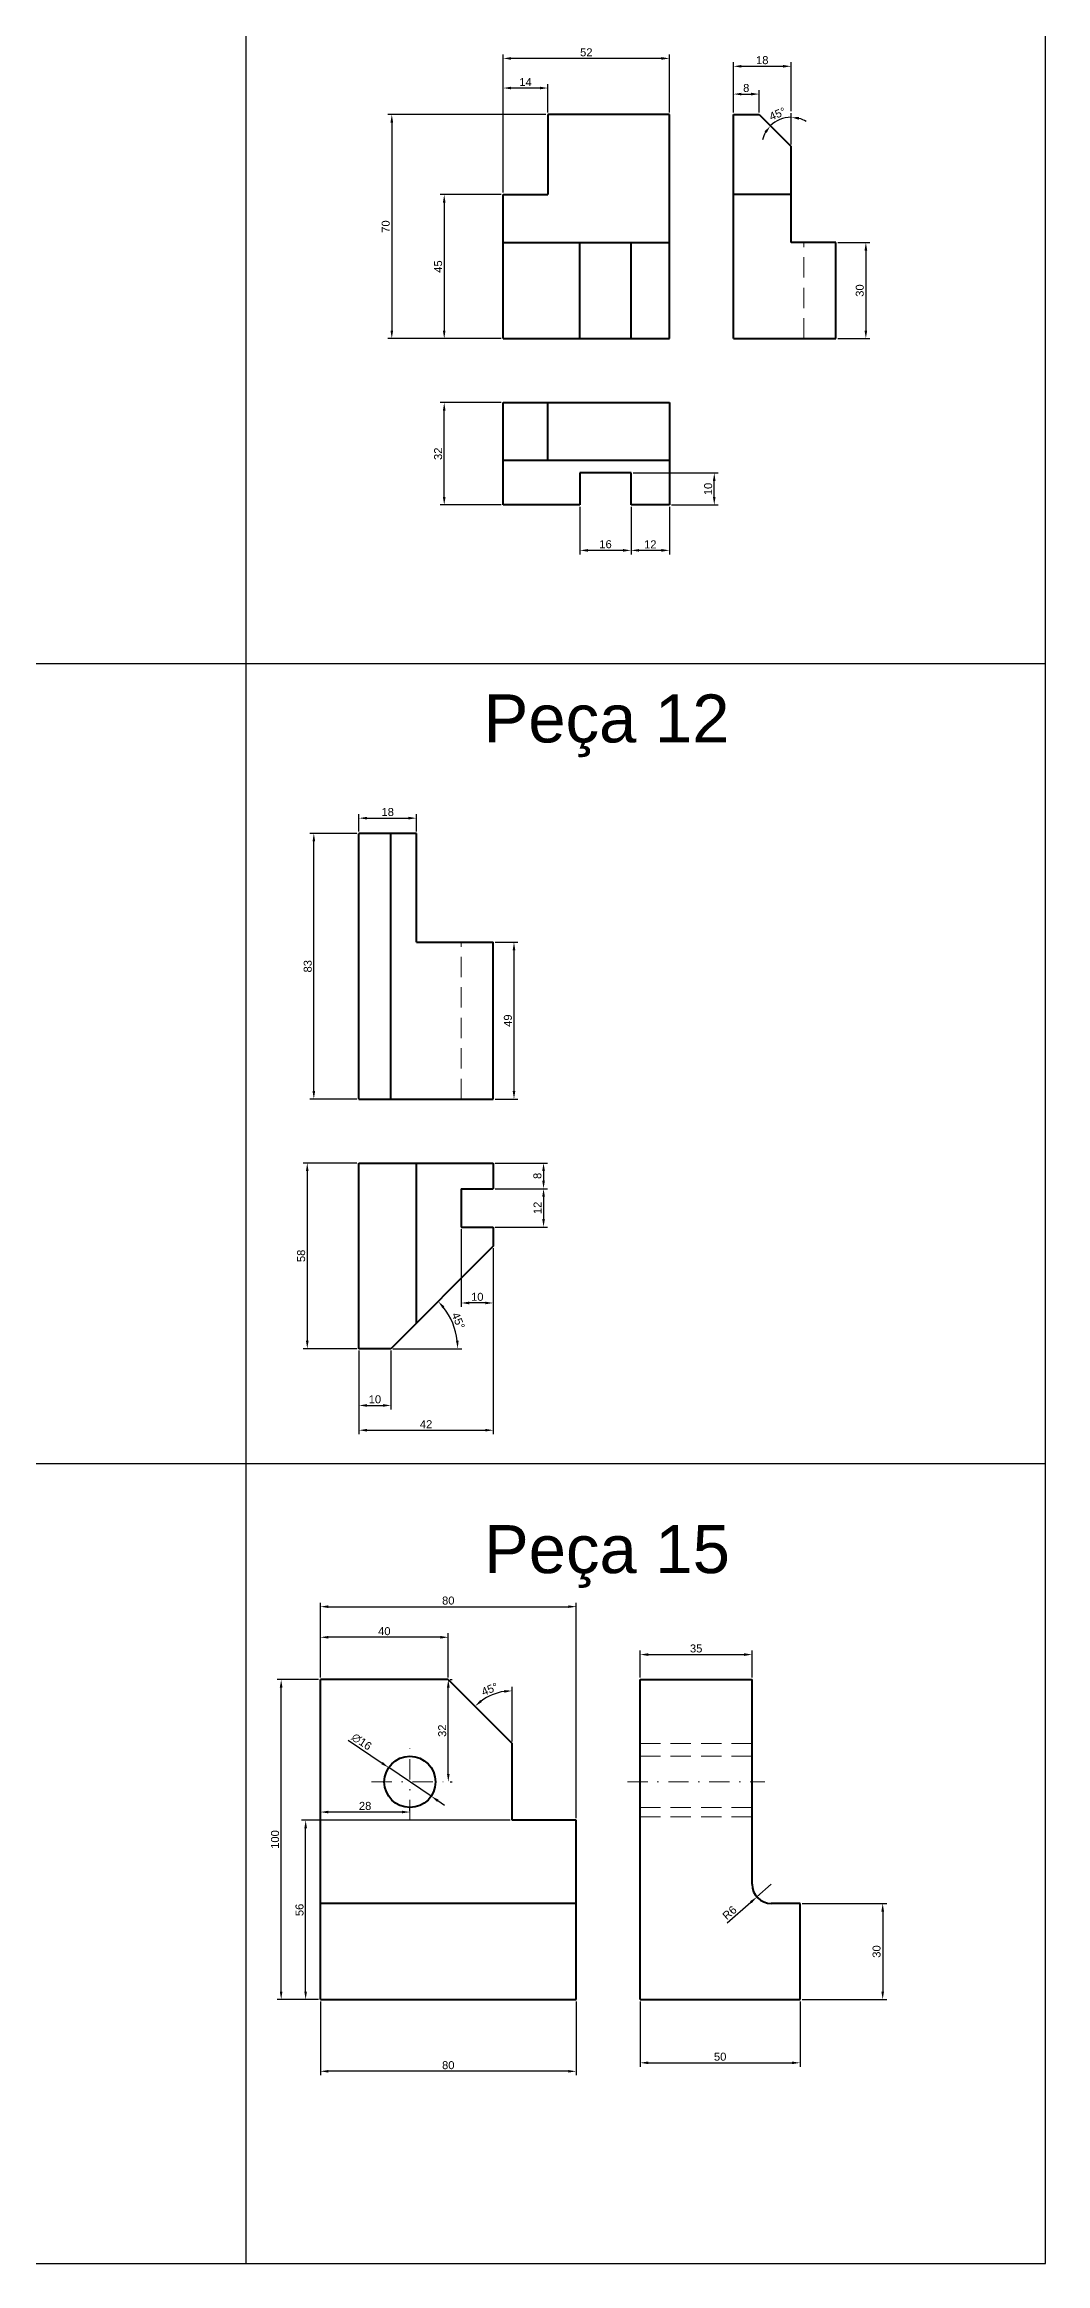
# Model space of a CAD drawing. Header units: millimetres. Extents: x 222 to 972, y 145 to 1395.
# Drawn here: x 659 to 972, y 145 to 838 of the extents above; entities that cross this region are included whole.
import ezdxf

# ---------------------------------------------------------------- set-up
doc = ezdxf.new("R2010")
doc.units = ezdxf.units.MM
doc.linetypes.add('DASHDOT2', pattern=[12.7, 6.35, -3.175, 0, -3.175])
doc.linetypes.add('DASHED2', pattern=[9.525, 6.35, -3.175])
for name, color, linetype, lineweight in [('Cotas', 6, 'Continuous', 20), ('Linha de Centro', 20, 'DASHDOT2', 20), ('Outline', 7, 'Continuous', 40)]:
    doc.layers.add(name, color=color, linetype=linetype, lineweight=lineweight)
doc.layers.add('Linha Tracejada', color=131, linetype='DASHED2', lineweight=20, plot=False)
doc.styles.get("Standard").update_dxf_attribs({"font": 'arial.ttf'})
doc.dimstyles.new('ISO-25', dxfattribs={"dimtxt": 2.5, "dimasz": 2.5, "dimexe": 1.25, "dimexo": 0.625, "dimtad": 1, "dimtxsty": 'Standard', "dimcen": 2.5, "dimadec": 0, "dimazin": 0, "dimtfac": 1, "dimtmove": 0, "dimatfit": 3, "dimfxl": 1, "dimarcsym": 0})

# ---------------------------------------------------------------- blocks, each defined once
blk = doc.blocks.new('*D270')
at = {"layer": 'Cotas', "color": 0, "lineweight": -2, "transparency": 16777216}
for p, q in [((801.55, 791.36), (782.49, 791.36)), ((783.74, 788.86), (783.74, 748.86)), ((801.55, 746.36), (782.49, 746.36))]:
    blk.add_line(p, q, dxfattribs=at)
at = {"layer": 'Cotas', "color": 0, "transparency": 16777216}
for points in [[(783.32, 788.86), (784.15, 788.86), (783.74, 791.36)], [(783.32, 748.86), (784.15, 748.86), (783.74, 746.36)]]:
    blk.add_solid(points, dxfattribs=at)
at = {"layer": 'Defpoints', "color": 0, "transparency": 16777216}
for p in [(802.17, 791.36), (783.74, 746.36), (802.17, 746.36)]:
    blk.add_point(p, dxfattribs=at)
at = {"layer": 'Cotas', "color": 0, "transparency": 16777216, "insert": (781.84, 768.86), "char_height": 2.5, "attachment_point": 5, "rotation": 90}
blk.add_mtext('45', dxfattribs=at)
blk = doc.blocks.new('*D271')
at = {"layer": 'Cotas', "color": 0, "lineweight": -2, "transparency": 16777216}
for p, q in [((874.17, 816.99), (874.17, 824.01)), ((876.67, 822.76), (879.67, 822.76)), ((882.17, 816.99), (882.17, 824.01))]:
    blk.add_line(p, q, dxfattribs=at)
at = {"layer": 'Cotas', "color": 0, "transparency": 16777216}
for points in [[(876.67, 823.18), (876.67, 822.34), (874.17, 822.76)], [(879.67, 823.18), (879.67, 822.34), (882.17, 822.76)]]:
    blk.add_solid(points, dxfattribs=at)
at = {"layer": 'Defpoints', "color": 0, "transparency": 16777216}
for p in [(882.17, 822.76), (874.17, 816.36), (882.17, 816.36)]:
    blk.add_point(p, dxfattribs=at)
at = {"layer": 'Cotas', "color": 0, "transparency": 16777216, "insert": (878.17, 824.66), "char_height": 2.5, "attachment_point": 5}
blk.add_mtext('8', dxfattribs=at)
blk = doc.blocks.new('*D272')
at = {"layer": 'Cotas', "color": 0, "lineweight": -2, "transparency": 16777216}
blk.add_line((892.17, 806.99), (892.17, 816.76), dxfattribs=at)
for start, end in [(90, 135), (58.60344, 74.30172), (150.69828, 166.39656)]:
    blk.add_arc((892.17, 806.36), 9.15, start, end, dxfattribs=at)
at = {"layer": 'Cotas', "color": 0, "transparency": 16777216}
for points in [[(883.86, 811.09), (884.52, 810.59), (885.7, 812.83)], [(894.59, 814.76), (894.71, 815.58), (892.17, 815.51)]]:
    blk.add_solid(points, dxfattribs=at)
at = {"layer": 'Defpoints', "color": 0, "transparency": 16777216}
for p in [(882.17, 816.36), (889.8, 815.2), (892.17, 806.36), (892.17, 806.36), (892.17, 791.36)]:
    blk.add_point(p, dxfattribs=at)
at = {"layer": 'Cotas', "color": 0, "transparency": 16777216, "insert": (887.95, 816.57), "char_height": 2.5, "attachment_point": 5, "rotation": 22.5}
blk.add_mtext('45°', dxfattribs=at)
blk = doc.blocks.new('*D274')
at = {"layer": 'Cotas', "color": 0, "lineweight": -2, "transparency": 16777216}
for p, q in [((842.8, 704.36), (869.42, 704.36)), ((868.17, 696.86), (868.17, 701.86)), ((854.8, 694.36), (869.42, 694.36))]:
    blk.add_line(p, q, dxfattribs=at)
at = {"layer": 'Cotas', "color": 0, "transparency": 16777216}
for points in [[(867.75, 701.86), (868.58, 701.86), (868.17, 704.36)], [(867.75, 696.86), (868.58, 696.86), (868.17, 694.36)]]:
    blk.add_solid(points, dxfattribs=at)
at = {"layer": 'Defpoints', "color": 0, "transparency": 16777216}
for p in [(842.17, 704.36), (868.17, 704.36), (854.17, 694.36)]:
    blk.add_point(p, dxfattribs=at)
at = {"layer": 'Cotas', "color": 0, "transparency": 16777216, "insert": (866.27, 699.36), "char_height": 2.5, "attachment_point": 5, "rotation": 90}
blk.add_mtext('10', dxfattribs=at)
blk = doc.blocks.new('*D275')
at = {"layer": 'Cotas', "color": 0, "lineweight": -2, "transparency": 16777216}
for p, q in [((842.17, 693.74), (842.17, 678.92)), ((854.17, 693.74), (854.17, 678.92)), ((851.67, 680.17), (844.67, 680.17))]:
    blk.add_line(p, q, dxfattribs=at)
at = {"layer": 'Cotas', "color": 0, "transparency": 16777216}
for points in [[(844.67, 680.59), (844.67, 679.76), (842.17, 680.17)], [(851.67, 680.59), (851.67, 679.76), (854.17, 680.17)]]:
    blk.add_solid(points, dxfattribs=at)
at = {"layer": 'Defpoints', "color": 0, "transparency": 16777216}
for p in [(842.17, 694.36), (854.17, 694.36), (842.17, 680.17)]:
    blk.add_point(p, dxfattribs=at)
at = {"layer": 'Cotas', "color": 0, "transparency": 16777216, "insert": (848.17, 682.05), "char_height": 2.5, "attachment_point": 5}
blk.add_mtext('12', dxfattribs=at)
blk = doc.blocks.new('*D276')
at = {"layer": 'Cotas', "color": 0, "lineweight": -2, "transparency": 16777216}
for p, q in [((826.17, 693.74), (826.17, 678.92)), ((842.17, 693.74), (842.17, 678.92)), ((839.67, 680.17), (828.67, 680.17))]:
    blk.add_line(p, q, dxfattribs=at)
at = {"layer": 'Cotas', "color": 0, "transparency": 16777216}
for points in [[(828.67, 680.59), (828.67, 679.76), (826.17, 680.17)], [(839.67, 680.59), (839.67, 679.76), (842.17, 680.17)]]:
    blk.add_solid(points, dxfattribs=at)
at = {"layer": 'Defpoints', "color": 0, "transparency": 16777216}
for p in [(826.17, 694.36), (842.17, 694.36), (826.17, 680.17)]:
    blk.add_point(p, dxfattribs=at)
at = {"layer": 'Cotas', "color": 0, "transparency": 16777216, "insert": (834.17, 682.08), "char_height": 2.5, "attachment_point": 5}
blk.add_mtext('16', dxfattribs=at)
blk = doc.blocks.new('*D277')
at = {"layer": 'Cotas', "color": 0, "lineweight": -2, "transparency": 16777216}
for p, q in [((801.55, 726.36), (782.49, 726.36)), ((783.74, 696.86), (783.74, 723.86)), ((801.55, 694.36), (782.49, 694.36))]:
    blk.add_line(p, q, dxfattribs=at)
at = {"layer": 'Cotas', "color": 0, "transparency": 16777216}
for points in [[(783.32, 723.86), (784.15, 723.86), (783.74, 726.36)], [(783.32, 696.86), (784.15, 696.86), (783.74, 694.36)]]:
    blk.add_solid(points, dxfattribs=at)
at = {"layer": 'Defpoints', "color": 0, "transparency": 16777216}
for p in [(783.74, 726.36), (802.17, 726.36), (802.17, 694.36)]:
    blk.add_point(p, dxfattribs=at)
at = {"layer": 'Cotas', "color": 0, "transparency": 16777216, "insert": (781.84, 710.36), "char_height": 2.5, "attachment_point": 5, "rotation": 90}
blk.add_mtext('32', dxfattribs=at)
blk = doc.blocks.new('*D296')
at = {"layer": 'Cotas', "color": 0, "lineweight": -2, "transparency": 16777216}
for p, q in [((757.07, 592.34), (757.07, 597.74)), ((759.57, 596.49), (772.57, 596.49)), ((775.07, 592.34), (775.07, 597.74))]:
    blk.add_line(p, q, dxfattribs=at)
at = {"layer": 'Cotas', "color": 0, "transparency": 16777216}
for points in [[(759.57, 596.91), (759.57, 596.08), (757.07, 596.49)], [(772.57, 596.91), (772.57, 596.08), (775.07, 596.49)]]:
    blk.add_solid(points, dxfattribs=at)
at = {"layer": 'Defpoints', "color": 0, "transparency": 16777216}
for p in [(775.07, 596.49), (757.07, 591.71), (775.07, 591.71)]:
    blk.add_point(p, dxfattribs=at)
at = {"layer": 'Cotas', "color": 0, "transparency": 16777216, "insert": (766.07, 598.39), "char_height": 2.5, "attachment_point": 5}
blk.add_mtext('18', dxfattribs=at)
blk = doc.blocks.new('*D297')
at = {"layer": 'Cotas', "color": 0, "lineweight": -2, "transparency": 16777216}
for p, q in [((756.44, 591.71), (741.72, 591.71)), ((742.97, 511.21), (742.97, 589.21)), ((756.44, 508.71), (741.72, 508.71))]:
    blk.add_line(p, q, dxfattribs=at)
at = {"layer": 'Cotas', "color": 0, "transparency": 16777216}
for points in [[(742.56, 589.21), (743.39, 589.21), (742.97, 591.71)], [(742.56, 511.21), (743.39, 511.21), (742.97, 508.71)]]:
    blk.add_solid(points, dxfattribs=at)
at = {"layer": 'Defpoints', "color": 0, "transparency": 16777216}
for p in [(742.97, 591.71), (757.07, 591.71), (757.07, 508.71)]:
    blk.add_point(p, dxfattribs=at)
at = {"layer": 'Cotas', "color": 0, "transparency": 16777216, "insert": (741.07, 550.21), "char_height": 2.5, "attachment_point": 5, "rotation": 90}
blk.add_mtext('83', dxfattribs=at)
blk = doc.blocks.new('*D180')
at = {"layer": 'Cotas', "color": 0, "lineweight": -2, "transparency": 16777216}
for p, q in [((799.69, 557.71), (806.8, 557.71)), ((805.55, 555.21), (805.55, 511.21)), ((799.69, 508.71), (806.8, 508.71))]:
    blk.add_line(p, q, dxfattribs=at)
at = {"layer": 'Cotas', "color": 0, "transparency": 16777216}
for points in [[(805.14, 555.21), (805.97, 555.21), (805.55, 557.71)], [(805.14, 511.21), (805.97, 511.21), (805.55, 508.71)]]:
    blk.add_solid(points, dxfattribs=at)
at = {"layer": 'Defpoints', "color": 0, "transparency": 16777216}
for p in [(799.07, 557.71), (799.07, 508.71), (805.55, 508.71)]:
    blk.add_point(p, dxfattribs=at)
at = {"layer": 'Cotas', "color": 0, "transparency": 16777216, "insert": (803.65, 533.21), "char_height": 2.5, "attachment_point": 5, "rotation": 90}
blk.add_mtext('49', dxfattribs=at)
blk = doc.blocks.new('*D298')
at = {"layer": 'Cotas', "color": 0, "lineweight": -2, "transparency": 16777216}
for p, q in [((799.69, 488.71), (816.05, 488.71)), ((814.8, 486.21), (814.8, 483.21)), ((799.69, 480.71), (816.05, 480.71))]:
    blk.add_line(p, q, dxfattribs=at)
at = {"layer": 'Cotas', "color": 0, "transparency": 16777216}
for points in [[(814.38, 486.21), (815.21, 486.21), (814.8, 488.71)], [(814.38, 483.21), (815.21, 483.21), (814.8, 480.71)]]:
    blk.add_solid(points, dxfattribs=at)
at = {"layer": 'Defpoints', "color": 0, "transparency": 16777216}
for p in [(799.07, 488.71), (799.07, 480.71), (814.8, 480.71)]:
    blk.add_point(p, dxfattribs=at)
at = {"layer": 'Cotas', "color": 0, "transparency": 16777216, "insert": (812.89, 484.71), "char_height": 2.5, "attachment_point": 5, "rotation": 90}
blk.add_mtext('8', dxfattribs=at)
blk = doc.blocks.new('*D299')
at = {"layer": 'Cotas', "color": 0, "lineweight": -2, "transparency": 16777216}
for p, q in [((799.69, 480.71), (816.05, 480.71)), ((814.8, 478.21), (814.8, 471.21)), ((799.69, 468.71), (816.05, 468.71))]:
    blk.add_line(p, q, dxfattribs=at)
at = {"layer": 'Cotas', "color": 0, "transparency": 16777216}
for points in [[(814.38, 478.21), (815.21, 478.21), (814.8, 480.71)], [(814.38, 471.21), (815.21, 471.21), (814.8, 468.71)]]:
    blk.add_solid(points, dxfattribs=at)
at = {"layer": 'Defpoints', "color": 0, "transparency": 16777216}
for p in [(799.07, 480.71), (799.07, 468.71), (814.8, 468.71)]:
    blk.add_point(p, dxfattribs=at)
at = {"layer": 'Cotas', "color": 0, "transparency": 16777216, "insert": (812.92, 474.71), "char_height": 2.5, "attachment_point": 5, "rotation": 90}
blk.add_mtext('12', dxfattribs=at)
blk = doc.blocks.new('*D300')
at = {"layer": 'Cotas', "color": 0, "lineweight": -2, "transparency": 16777216}
for p, q in [((756.44, 488.71), (739.67, 488.71)), ((740.92, 486.21), (740.92, 433.21)), ((756.44, 430.71), (739.67, 430.71))]:
    blk.add_line(p, q, dxfattribs=at)
at = {"layer": 'Cotas', "color": 0, "transparency": 16777216}
for points in [[(740.5, 486.21), (741.33, 486.21), (740.92, 488.71)], [(740.5, 433.21), (741.33, 433.21), (740.92, 430.71)]]:
    blk.add_solid(points, dxfattribs=at)
at = {"layer": 'Defpoints', "color": 0, "transparency": 16777216}
for p in [(757.07, 488.71), (740.92, 430.71), (757.07, 430.71)]:
    blk.add_point(p, dxfattribs=at)
at = {"layer": 'Cotas', "color": 0, "transparency": 16777216, "insert": (739.01, 459.71), "char_height": 2.5, "attachment_point": 5, "rotation": 90}
blk.add_mtext('58', dxfattribs=at)
blk = doc.blocks.new('*D301')
at = {"layer": 'Cotas', "color": 0, "lineweight": -2, "transparency": 16777216}
for p, q in [((757.07, 430.09), (757.07, 411.72)), ((767.07, 430.09), (767.07, 411.72)), ((759.57, 412.97), (764.57, 412.97))]:
    blk.add_line(p, q, dxfattribs=at)
at = {"layer": 'Cotas', "color": 0, "transparency": 16777216}
for points in [[(759.57, 413.39), (759.57, 412.56), (757.07, 412.97)], [(764.57, 413.39), (764.57, 412.56), (767.07, 412.97)]]:
    blk.add_solid(points, dxfattribs=at)
at = {"layer": 'Defpoints', "color": 0, "transparency": 16777216}
for p in [(757.07, 430.71), (767.07, 430.71), (767.07, 412.97)]:
    blk.add_point(p, dxfattribs=at)
at = {"layer": 'Cotas', "color": 0, "transparency": 16777216, "insert": (762.07, 414.87), "char_height": 2.5, "attachment_point": 5}
blk.add_mtext('10', dxfattribs=at)
blk = doc.blocks.new('*D181')
at = {"layer": 'Cotas', "color": 0, "lineweight": -2, "transparency": 16777216}
for p, q in [((799.07, 462.09), (799.07, 403.98)), ((757.07, 430.09), (757.07, 403.98)), ((759.57, 405.23), (796.57, 405.23))]:
    blk.add_line(p, q, dxfattribs=at)
at = {"layer": 'Cotas', "color": 0, "transparency": 16777216}
for points in [[(759.57, 405.65), (759.57, 404.82), (757.07, 405.23)], [(796.57, 405.65), (796.57, 404.82), (799.07, 405.23)]]:
    blk.add_solid(points, dxfattribs=at)
at = {"layer": 'Defpoints', "color": 0, "transparency": 16777216}
for p in [(799.07, 462.71), (757.07, 430.71), (799.07, 405.23)]:
    blk.add_point(p, dxfattribs=at)
at = {"layer": 'Cotas', "color": 0, "transparency": 16777216, "insert": (778.07, 407.11), "char_height": 2.5, "attachment_point": 5}
blk.add_mtext('42', dxfattribs=at)
blk = doc.blocks.new('*D302')
at = {"layer": 'Cotas', "color": 0, "lineweight": -2, "transparency": 16777216}
blk.add_line((767.69, 430.71), (789.22, 430.71), dxfattribs=at)
blk.add_arc((767.07, 430.71), 20.91, 6.8555, 38.1445, dxfattribs=at)
at = {"layer": 'Cotas', "color": 0, "transparency": 16777216}
for points in [[(783.2, 443.35), (783.82, 443.9), (781.85, 445.49)], [(788.24, 433.23), (787.41, 433.18), (787.97, 430.71)]]:
    blk.add_solid(points, dxfattribs=at)
at = {"layer": 'Defpoints', "color": 0, "transparency": 16777216}
for p in [(799.07, 462.71), (757.07, 430.71), (767.07, 430.71), (767.07, 430.71), (787.26, 436.12)]:
    blk.add_point(p, dxfattribs=at)
at = {"layer": 'Cotas', "color": 0, "transparency": 16777216, "insert": (788.13, 439.44), "char_height": 2.5, "attachment_point": 5, "rotation": 292.5}
blk.add_mtext('45°', dxfattribs=at)
blk = doc.blocks.new('*D310')
at = {"layer": 'Cotas', "color": 0, "lineweight": -2, "transparency": 16777216}
for p, q in [((745.01, 226.71), (745.01, 203.65)), ((825.01, 226.71), (825.01, 203.65)), ((822.51, 204.9), (747.51, 204.9))]:
    blk.add_line(p, q, dxfattribs=at)
at = {"layer": 'Cotas', "color": 0, "transparency": 16777216}
for points in [[(747.51, 205.31), (747.51, 204.48), (745.01, 204.9)], [(822.51, 205.31), (822.51, 204.48), (825.01, 204.9)]]:
    blk.add_solid(points, dxfattribs=at)
at = {"layer": 'Defpoints', "color": 0, "transparency": 16777216}
for p in [(745.01, 227.33), (825.01, 227.33), (745.01, 204.9)]:
    blk.add_point(p, dxfattribs=at)
at = {"layer": 'Cotas', "color": 0, "transparency": 16777216, "insert": (785.01, 206.8), "char_height": 2.5, "attachment_point": 5}
blk.add_mtext('80', dxfattribs=at)
blk = doc.blocks.new('*D311')
at = {"layer": 'Cotas', "color": 0, "lineweight": -2, "transparency": 16777216}
for p, q in [((845.01, 226.71), (845.01, 206.3)), ((895.01, 226.71), (895.01, 206.3)), ((847.51, 207.55), (892.51, 207.55))]:
    blk.add_line(p, q, dxfattribs=at)
at = {"layer": 'Cotas', "color": 0, "transparency": 16777216}
for points in [[(847.51, 207.96), (847.51, 207.13), (845.01, 207.55)], [(892.51, 207.96), (892.51, 207.13), (895.01, 207.55)]]:
    blk.add_solid(points, dxfattribs=at)
at = {"layer": 'Defpoints', "color": 0, "transparency": 16777216}
for p in [(845.01, 227.33), (895.01, 227.33), (895.01, 207.55)]:
    blk.add_point(p, dxfattribs=at)
at = {"layer": 'Cotas', "color": 0, "transparency": 16777216, "insert": (870.01, 209.45), "char_height": 2.5, "attachment_point": 5}
blk.add_mtext('50', dxfattribs=at)
blk = doc.blocks.new('*D312')
at = {"layer": 'Cotas', "color": 0, "lineweight": -2, "transparency": 16777216}
for p, q in [((895.64, 257.33), (922.09, 257.33)), ((920.84, 254.83), (920.84, 229.83)), ((895.64, 227.33), (922.09, 227.33))]:
    blk.add_line(p, q, dxfattribs=at)
at = {"layer": 'Cotas', "color": 0, "transparency": 16777216}
for points in [[(920.42, 254.83), (921.25, 254.83), (920.84, 257.33)], [(920.42, 229.83), (921.25, 229.83), (920.84, 227.33)]]:
    blk.add_solid(points, dxfattribs=at)
at = {"layer": 'Defpoints', "color": 0, "transparency": 16777216}
for p in [(895.01, 257.33), (895.01, 227.33), (920.84, 227.33)]:
    blk.add_point(p, dxfattribs=at)
at = {"layer": 'Cotas', "color": 0, "transparency": 16777216, "insert": (918.93, 242.33), "char_height": 2.5, "attachment_point": 5, "rotation": 90}
blk.add_mtext('30', dxfattribs=at)
blk = doc.blocks.new('*D313')
at = {"layer": 'Cotas', "color": 0, "lineweight": -2, "transparency": 16777216}
for p, q in [((872.21, 251.27), (879.61, 257.74)), ((886.01, 263.33), (881.5, 259.39))]:
    blk.add_line(p, q, dxfattribs=at)
at = {"layer": 'Cotas', "color": 0, "transparency": 16777216}
blk.add_solid([(879.34, 258.05), (879.89, 257.43), (881.5, 259.39)], dxfattribs=at)
at = {"layer": 'Defpoints', "color": 0, "transparency": 16777216}
for p in [(881.5, 259.39), (886.01, 263.33)]:
    blk.add_point(p, dxfattribs=at)
at = {"layer": 'Cotas', "color": 0, "transparency": 16777216, "insert": (872.95, 254.44), "char_height": 2.5, "attachment_point": 5, "rotation": 41.14191}
blk.add_mtext('R6', dxfattribs=at)
blk = doc.blocks.new('*D314')
at = {"layer": 'Cotas', "color": 0, "lineweight": -2, "transparency": 16777216}
for p, q in [((845.01, 327.96), (845.01, 336.37)), ((847.51, 335.12), (877.51, 335.12)), ((880.01, 327.96), (880.01, 336.37))]:
    blk.add_line(p, q, dxfattribs=at)
at = {"layer": 'Cotas', "color": 0, "transparency": 16777216}
for points in [[(847.51, 335.54), (847.51, 334.7), (845.01, 335.12)], [(877.51, 335.54), (877.51, 334.7), (880.01, 335.12)]]:
    blk.add_solid(points, dxfattribs=at)
at = {"layer": 'Defpoints', "color": 0, "transparency": 16777216}
for p in [(880.01, 335.12), (845.01, 327.33), (880.01, 327.33)]:
    blk.add_point(p, dxfattribs=at)
at = {"layer": 'Cotas', "color": 0, "transparency": 16777216, "insert": (862.51, 337.02), "char_height": 2.5, "attachment_point": 5}
blk.add_mtext('35', dxfattribs=at)
blk = doc.blocks.new('*D315')
at = {"layer": 'Cotas', "color": 0, "lineweight": -2, "transparency": 16777216}
for p, q in [((745.01, 327.96), (745.01, 341.77)), ((782.51, 340.52), (747.51, 340.52)), ((785.01, 327.96), (785.01, 341.77))]:
    blk.add_line(p, q, dxfattribs=at)
at = {"layer": 'Cotas', "color": 0, "transparency": 16777216}
for points in [[(747.51, 340.94), (747.51, 340.1), (745.01, 340.52)], [(782.51, 340.94), (782.51, 340.1), (785.01, 340.52)]]:
    blk.add_solid(points, dxfattribs=at)
at = {"layer": 'Defpoints', "color": 0, "transparency": 16777216}
for p in [(745.01, 340.52), (745.01, 327.33), (785.01, 327.33)]:
    blk.add_point(p, dxfattribs=at)
at = {"layer": 'Cotas', "color": 0, "transparency": 16777216, "insert": (765.01, 342.42), "char_height": 2.5, "attachment_point": 5}
blk.add_mtext('40', dxfattribs=at)
blk = doc.blocks.new('*D164')
at = {"layer": 'Cotas', "color": 0, "lineweight": -2, "transparency": 16777216}
for p, q in [((744.39, 327.33), (731.51, 327.33)), ((732.76, 229.83), (732.76, 324.83)), ((744.39, 227.33), (731.51, 227.33))]:
    blk.add_line(p, q, dxfattribs=at)
at = {"layer": 'Cotas', "color": 0, "transparency": 16777216}
for points in [[(732.34, 324.83), (733.17, 324.83), (732.76, 327.33)], [(732.34, 229.83), (733.17, 229.83), (732.76, 227.33)]]:
    blk.add_solid(points, dxfattribs=at)
at = {"layer": 'Defpoints', "color": 0, "transparency": 16777216}
for p in [(732.76, 327.33), (745.01, 327.33), (745.01, 227.33)]:
    blk.add_point(p, dxfattribs=at)
at = {"layer": 'Cotas', "color": 0, "transparency": 16777216, "insert": (730.85, 277.33), "char_height": 2.5, "attachment_point": 5, "rotation": 90}
blk.add_mtext('100', dxfattribs=at)
blk = doc.blocks.new('*D223')
at = {"layer": 'Cotas', "color": 0, "lineweight": -2, "transparency": 16777216}
for p, q in [((802.17, 791.99), (802.17, 835.15)), ((851.67, 833.9), (804.67, 833.9)), ((854.17, 816.99), (854.17, 835.15))]:
    blk.add_line(p, q, dxfattribs=at)
at = {"layer": 'Cotas', "color": 0, "transparency": 16777216}
for points in [[(804.67, 834.32), (804.67, 833.48), (802.17, 833.9)], [(851.67, 834.32), (851.67, 833.48), (854.17, 833.9)]]:
    blk.add_solid(points, dxfattribs=at)
at = {"layer": 'Defpoints', "color": 0, "transparency": 16777216}
for p in [(802.17, 833.9), (854.17, 816.36), (802.17, 791.36)]:
    blk.add_point(p, dxfattribs=at)
at = {"layer": 'Cotas', "color": 0, "transparency": 16777216, "insert": (828.17, 835.8), "char_height": 2.5, "attachment_point": 5}
blk.add_mtext('52', dxfattribs=at)
blk = doc.blocks.new('*D168')
at = {"layer": 'Cotas', "color": 0, "lineweight": -2, "transparency": 16777216}
for p, q in [((802.17, 791.99), (802.17, 825.9)), ((816.17, 816.99), (816.17, 825.9)), ((813.67, 824.65), (804.67, 824.65))]:
    blk.add_line(p, q, dxfattribs=at)
at = {"layer": 'Cotas', "color": 0, "transparency": 16777216}
for points in [[(804.67, 825.07), (804.67, 824.24), (802.17, 824.65)], [(813.67, 825.07), (813.67, 824.24), (816.17, 824.65)]]:
    blk.add_solid(points, dxfattribs=at)
at = {"layer": 'Defpoints', "color": 0, "transparency": 16777216}
for p in [(802.17, 824.65), (816.17, 816.36), (802.17, 791.36)]:
    blk.add_point(p, dxfattribs=at)
at = {"layer": 'Cotas', "color": 0, "transparency": 16777216, "insert": (809.17, 826.53), "char_height": 2.5, "attachment_point": 5}
blk.add_mtext('14', dxfattribs=at)
blk = doc.blocks.new('*D224')
at = {"layer": 'Cotas', "color": 0, "lineweight": -2, "transparency": 16777216}
for p, q in [((874.17, 816.99), (874.17, 832.69)), ((892.17, 817.39), (892.17, 832.69)), ((876.67, 831.44), (889.67, 831.44))]:
    blk.add_line(p, q, dxfattribs=at)
at = {"layer": 'Cotas', "color": 0, "transparency": 16777216}
for points in [[(876.67, 831.86), (876.67, 831.03), (874.17, 831.44)], [(889.67, 831.86), (889.67, 831.03), (892.17, 831.44)]]:
    blk.add_solid(points, dxfattribs=at)
at = {"layer": 'Defpoints', "color": 0, "transparency": 16777216}
for p in [(892.17, 831.44), (874.17, 816.36), (892.17, 816.76)]:
    blk.add_point(p, dxfattribs=at)
at = {"layer": 'Cotas', "color": 0, "transparency": 16777216, "insert": (883.17, 833.35), "char_height": 2.5, "attachment_point": 5}
blk.add_mtext('18', dxfattribs=at)
blk = doc.blocks.new('*D169')
at = {"layer": 'Cotas', "color": 0, "lineweight": -2, "transparency": 16777216}
for p, q in [((815.55, 816.36), (766.1, 816.36)), ((767.35, 813.86), (767.35, 748.86)), ((801.55, 746.36), (766.1, 746.36))]:
    blk.add_line(p, q, dxfattribs=at)
at = {"layer": 'Cotas', "color": 0, "transparency": 16777216}
for points in [[(766.93, 813.86), (767.77, 813.86), (767.35, 816.36)], [(766.93, 748.86), (767.77, 748.86), (767.35, 746.36)]]:
    blk.add_solid(points, dxfattribs=at)
at = {"layer": 'Defpoints', "color": 0, "transparency": 16777216}
for p in [(816.17, 816.36), (767.35, 746.36), (802.17, 746.36)]:
    blk.add_point(p, dxfattribs=at)
at = {"layer": 'Cotas', "color": 0, "transparency": 16777216, "insert": (765.45, 781.36), "char_height": 2.5, "attachment_point": 5, "rotation": 90}
blk.add_mtext('70', dxfattribs=at)
blk = doc.blocks.new('*D225')
at = {"layer": 'Cotas', "color": 0, "lineweight": -2, "transparency": 16777216}
for p, q in [((906.8, 776.36), (916.82, 776.36)), ((915.57, 773.86), (915.57, 748.86)), ((906.8, 746.36), (916.82, 746.36))]:
    blk.add_line(p, q, dxfattribs=at)
at = {"layer": 'Cotas', "color": 0, "transparency": 16777216}
for points in [[(915.15, 773.86), (915.99, 773.86), (915.57, 776.36)], [(915.15, 748.86), (915.99, 748.86), (915.57, 746.36)]]:
    blk.add_solid(points, dxfattribs=at)
at = {"layer": 'Defpoints', "color": 0, "transparency": 16777216}
for p in [(906.17, 776.36), (906.17, 746.36), (915.57, 746.36)]:
    blk.add_point(p, dxfattribs=at)
at = {"layer": 'Cotas', "color": 0, "transparency": 16777216, "insert": (913.67, 761.36), "char_height": 2.5, "attachment_point": 5, "rotation": 90}
blk.add_mtext('30', dxfattribs=at)
blk = doc.blocks.new('*D227')
at = {"layer": 'Cotas', "color": 0, "lineweight": -2, "transparency": 16777216}
for p, q in [((789.07, 468.09), (789.07, 443.74)), ((799.07, 462.09), (799.07, 443.74)), ((796.57, 444.99), (791.57, 444.99))]:
    blk.add_line(p, q, dxfattribs=at)
at = {"layer": 'Cotas', "color": 0, "transparency": 16777216}
for points in [[(791.57, 445.41), (791.57, 444.58), (789.07, 444.99)], [(796.57, 445.41), (796.57, 444.58), (799.07, 444.99)]]:
    blk.add_solid(points, dxfattribs=at)
at = {"layer": 'Defpoints', "color": 0, "transparency": 16777216}
for p in [(789.07, 468.71), (799.07, 462.71), (789.07, 444.99)]:
    blk.add_point(p, dxfattribs=at)
at = {"layer": 'Cotas', "color": 0, "transparency": 16777216, "insert": (794.07, 446.9), "char_height": 2.5, "attachment_point": 5}
blk.add_mtext('10', dxfattribs=at)
blk = doc.blocks.new('*D241')
at = {"layer": 'Cotas', "color": 0, "lineweight": -2, "transparency": 16777216}
for p, q in [((745.01, 327.96), (745.01, 351.34)), ((747.51, 350.09), (822.51, 350.09)), ((825.01, 283.96), (825.01, 351.34))]:
    blk.add_line(p, q, dxfattribs=at)
at = {"layer": 'Cotas', "color": 0, "transparency": 16777216}
for points in [[(747.51, 350.51), (747.51, 349.68), (745.01, 350.09)], [(822.51, 350.51), (822.51, 349.68), (825.01, 350.09)]]:
    blk.add_solid(points, dxfattribs=at)
at = {"layer": 'Defpoints', "color": 0, "transparency": 16777216}
for p in [(825.01, 350.09), (745.01, 327.33), (825.01, 283.33)]:
    blk.add_point(p, dxfattribs=at)
at = {"layer": 'Cotas', "color": 0, "transparency": 16777216, "insert": (785.01, 351.99), "char_height": 2.5, "attachment_point": 5}
blk.add_mtext('80', dxfattribs=at)
blk = doc.blocks.new('*D242')
at = {"layer": 'Cotas', "color": 0, "lineweight": -2, "transparency": 16777216}
blk.add_line((805.01, 307.96), (805.01, 325.05), dxfattribs=at)
blk.add_arc((805.01, 307.33), 16.47, 98.7047, 126.2953, dxfattribs=at)
at = {"layer": 'Cotas', "color": 0, "transparency": 16777216}
for points in [[(795.53, 320.29), (794.99, 320.92), (793.37, 318.98)], [(802.49, 324.03), (802.55, 323.2), (805.01, 323.8)]]:
    blk.add_solid(points, dxfattribs=at)
at = {"layer": 'Defpoints', "color": 0, "transparency": 16777216}
for p in [(785.01, 327.33), (800.75, 323.24), (805.01, 307.33), (805.01, 307.33), (805.01, 283.33)]:
    blk.add_point(p, dxfattribs=at)
at = {"layer": 'Cotas', "color": 0, "transparency": 16777216, "insert": (797.98, 324.3), "char_height": 2.5, "attachment_point": 5, "rotation": 22.5}
blk.add_mtext('45°', dxfattribs=at)
blk = doc.blocks.new('*D243')
at = {"layer": 'Cotas', "color": 0, "lineweight": -2, "transparency": 16777216}
for p, q in [((753.69, 308.36), (764.31, 301.2)), ((779.65, 290.86), (766.38, 299.8)), ((781.72, 289.47), (783.79, 288.07))]:
    blk.add_line(p, q, dxfattribs=at)
at = {"layer": 'Cotas', "color": 0, "transparency": 16777216}
for points in [[(764.54, 301.55), (764.07, 300.86), (766.38, 299.8)], [(781.95, 289.81), (781.49, 289.12), (779.65, 290.86)]]:
    blk.add_solid(points, dxfattribs=at)
at = {"layer": 'Defpoints', "color": 0, "transparency": 16777216}
for p in [(766.38, 299.8), (779.65, 290.86)]:
    blk.add_point(p, dxfattribs=at)
at = {"layer": 'Cotas', "color": 0, "transparency": 16777216, "insert": (757.92, 307.88), "char_height": 2.5, "attachment_point": 5, "rotation": 326.02262}
blk.add_mtext('∅16', dxfattribs=at)
blk = doc.blocks.new('*D244')
at = {"layer": 'Cotas', "color": 0, "lineweight": -2, "transparency": 16777216}
for p, q in [((785.64, 327.33), (786.26, 327.33)), ((785.01, 297.83), (785.01, 324.83)), ((785.64, 295.33), (786.26, 295.33))]:
    blk.add_line(p, q, dxfattribs=at)
at = {"layer": 'Cotas', "color": 0, "transparency": 16777216}
for points in [[(784.6, 324.83), (785.43, 324.83), (785.01, 327.33)], [(784.6, 297.83), (785.43, 297.83), (785.01, 295.33)]]:
    blk.add_solid(points, dxfattribs=at)
at = {"layer": 'Defpoints', "color": 0, "transparency": 16777216}
for p in [(785.01, 327.33), (785.01, 327.33), (785.01, 295.33)]:
    blk.add_point(p, dxfattribs=at)
at = {"layer": 'Cotas', "color": 0, "transparency": 16777216, "insert": (783.11, 311.33), "char_height": 2.5, "attachment_point": 5, "rotation": 90}
blk.add_mtext('32', dxfattribs=at)
blk = doc.blocks.new('*D245')
at = {"layer": 'Cotas', "color": 0, "lineweight": -2, "transparency": 16777216}
for p, q in [((745.01, 283.96), (745.01, 287.16)), ((770.51, 285.91), (747.51, 285.91)), ((773.01, 286.19), (773.01, 287.16))]:
    blk.add_line(p, q, dxfattribs=at)
at = {"layer": 'Cotas', "color": 0, "transparency": 16777216}
for points in [[(747.51, 286.33), (747.51, 285.5), (745.01, 285.91)], [(770.51, 286.33), (770.51, 285.5), (773.01, 285.91)]]:
    blk.add_solid(points, dxfattribs=at)
at = {"layer": 'Defpoints', "color": 0, "transparency": 16777216}
for p in [(745.01, 285.91), (773.01, 285.56), (745.01, 283.33)]:
    blk.add_point(p, dxfattribs=at)
at = {"layer": 'Cotas', "color": 0, "transparency": 16777216, "insert": (759.01, 287.82), "char_height": 2.5, "attachment_point": 5}
blk.add_mtext('28', dxfattribs=at)
blk = doc.blocks.new('*D183')
at = {"layer": 'Cotas', "color": 0, "lineweight": -2, "transparency": 16777216}
for p, q in [((804.39, 283.33), (739.16, 283.33)), ((740.41, 229.83), (740.41, 280.83)), ((744.39, 227.33), (739.16, 227.33))]:
    blk.add_line(p, q, dxfattribs=at)
at = {"layer": 'Cotas', "color": 0, "transparency": 16777216}
for points in [[(740, 280.83), (740.83, 280.83), (740.41, 283.33)], [(740, 229.83), (740.83, 229.83), (740.41, 227.33)]]:
    blk.add_solid(points, dxfattribs=at)
at = {"layer": 'Defpoints', "color": 0, "transparency": 16777216}
for p in [(740.41, 283.33), (805.01, 283.33), (745.01, 227.33)]:
    blk.add_point(p, dxfattribs=at)
at = {"layer": 'Cotas', "color": 0, "transparency": 16777216, "insert": (738.51, 255.33), "char_height": 2.5, "attachment_point": 5, "rotation": 90}
blk.add_mtext('56', dxfattribs=at)

msp = doc.modelspace()

# ---------------------------------------------------------------- linework, layer by layer
for p, q in [((721.78, 644.801), (721.78, 894.801)), ((971.78, 644.801), (971.78, 894.801)), ((471.78, 644.801), (721.78, 644.801)), ((721.78, 644.801), (971.78, 644.801)), ((721.78, 394.801), (721.78, 644.801)), ((971.78, 394.801), (971.78, 644.801)), ((471.78, 394.801), (721.78, 394.801)), ((721.78, 394.801), (971.78, 394.801)), ((721.78, 144.801), (721.78, 394.801)), ((971.78, 144.801), (971.78, 394.801)), ((471.78, 144.801), (721.78, 144.801)), ((721.78, 144.801), (971.78, 144.801))]:
    msp.add_line(p, q)
at = {"layer": 'Linha de Centro'}
for p, q in [((773.014, 283.333), (773.014, 307.333)), ((761.014, 295.333), (785.014, 295.333)), ((841.014, 295.333), (884.014, 295.333))]:
    msp.add_line(p, q, dxfattribs=at)
at = {"layer": 'Linha Tracejada'}
for p, q in [((896.174, 746.36), (896.174, 776.36)), ((789.067, 508.71), (789.067, 557.71)), ((845.014, 307.333), (880.014, 307.333)), ((845.014, 303.333), (880.014, 303.333)), ((845.014, 287.333), (880.014, 287.333)), ((845.014, 284.427), (880.014, 284.427))]:
    msp.add_line(p, q, dxfattribs=at)
at = {"layer": 'Outline'}
for p, q in [((854.174, 816.36), (816.174, 816.36)), ((816.174, 816.36), (816.174, 791.36)), ((854.174, 746.36), (854.174, 816.36)), ((874.174, 746.36), (874.174, 816.36)), ((874.174, 816.36), (882.174, 816.36)), ((882.174, 816.36), (892.174, 806.36)), ((892.174, 791.36), (892.174, 806.36)), ((802.174, 746.36), (802.174, 791.36)), ((802.174, 791.36), (816.174, 791.36)), ((892.174, 791.36), (874.174, 791.36)), ((892.174, 776.36), (892.174, 791.36)), ((802.174, 776.36), (854.174, 776.36)), ((826.174, 746.36), (826.174, 776.36)), ((842.174, 746.36), (842.174, 776.36)), ((906.174, 776.36), (892.174, 776.36)), ((906.174, 746.36), (906.174, 776.36)), ((802.174, 746.36), (854.174, 746.36)), ((874.174, 746.36), (906.174, 746.36)), ((802.174, 726.36), (854.174, 726.36)), ((802.174, 694.36), (802.174, 726.36)), ((816.174, 708.36), (816.174, 726.36)), ((854.174, 726.36), (854.174, 694.36)), ((802.174, 708.36), (854.174, 708.36)), ((842.174, 704.36), (826.174, 704.36)), ((826.174, 704.36), (826.174, 694.36)), ((842.174, 694.36), (842.174, 704.36)), ((826.174, 694.36), (802.174, 694.36)), ((854.174, 694.36), (842.174, 694.36)), ((757.067, 508.71), (757.067, 591.71)), ((775.067, 591.71), (757.067, 591.71)), ((767.067, 508.71), (767.067, 591.71)), ((775.067, 557.71), (775.067, 591.71)), ((775.067, 557.71), (799.067, 557.71)), ((799.067, 508.71), (799.067, 557.71)), ((757.067, 508.71), (799.067, 508.71)), ((757.067, 430.71), (757.067, 488.71)), ((757.067, 488.71), (799.067, 488.71)), ((775.067, 438.71), (775.067, 488.71)), ((799.067, 488.71), (799.067, 480.71)), ((789.067, 480.71), (799.067, 480.71)), ((789.067, 480.71), (789.067, 468.71)), ((789.067, 468.71), (799.067, 468.71)), ((799.067, 468.71), (799.067, 462.71)), ((799.067, 462.71), (767.067, 430.71)), ((767.067, 430.71), (757.067, 430.71)), ((785.014, 327.333), (745.014, 327.333)), ((745.014, 227.333), (745.014, 327.333)), ((785.014, 327.333), (805.014, 307.333)), ((845.014, 227.333), (845.014, 327.333)), ((845.014, 327.333), (880.014, 327.333)), ((880.014, 272.333), (880.014, 327.333)), ((805.014, 283.333), (805.014, 307.333)), ((825.014, 283.333), (805.014, 283.333)), ((825.014, 227.333), (825.014, 283.333)), ((880.014, 263.333), (880.014, 272.333)), ((825.014, 257.333), (745.014, 257.333)), ((895.014, 257.333), (886.014, 257.333)), ((895.014, 257.333), (886.014, 257.333)), ((895.014, 227.333), (895.014, 257.333)), ((745.014, 227.333), (825.014, 227.333)), ((845.014, 227.333), (895.014, 227.333))]:
    msp.add_line(p, q, dxfattribs=at)
msp.add_circle((773.014, 295.333), 8, dxfattribs=at)
msp.add_arc((886.014, 263.333), 6, 180, 270, dxfattribs=at)

# ---------------------------------------------------------------- texts
at = {"layer": 'Outline', "char_height": 15, "attachment_point": 1}
for s, insert in [('Peça 12', (796.058, 635.153)), ('Peça 15', (796.181, 375.568))]:
    msp.add_mtext_dynamic_manual_height_columns(s, width=109.36013, gutter_width=12.5, heights=[0], dxfattribs=dict(at, insert=insert))

# ---------------------------------------------------------------- dimensions: what is measured, and where the dimension line sits
at = {"layer": 'Cotas'}
for base, p1, p2, picture, middle in [((802.174, 833.901), (854.174, 816.36), (802.174, 791.36), '*D223', (828.174, 835.803)), ((892.174, 831.444), (874.174, 816.36), (892.174, 816.763), '*D224', (883.174, 833.346)), ((802.174, 824.652), (816.174, 816.36), (802.174, 791.36), '*D168', (809.174, 826.532)), ((882.174, 822.761), (874.174, 816.36), (882.174, 816.36), '*D271', (878.174, 824.662)), ((826.174, 680.174), (842.174, 694.36), (826.174, 694.36), '*D276', (834.174, 682.076)), ((842.174, 680.174), (854.174, 694.36), (842.174, 694.36), '*D275', (848.174, 682.055)), ((775.067, 596.492), (757.067, 591.71), (775.067, 591.71), '*D296', (766.067, 598.393)), ((789.067, 444.994), (799.067, 462.71), (789.067, 468.71), '*D227', (794.067, 446.896)), ((799.067, 405.233), (757.067, 430.71), (799.067, 462.71), '*D181', (778.067, 407.114)), ((767.067, 412.973), (757.067, 430.71), (767.067, 430.71), '*D301', (762.067, 414.874)), ((825.014, 350.093), (745.014, 327.333), (825.014, 283.333), '*D241', (785.014, 351.994)), ((745.014, 340.521), (785.014, 327.333), (745.014, 327.333), '*D315', (765.014, 342.422)), ((880.014, 335.12), (845.014, 327.333), (880.014, 327.333), '*D314', (862.514, 337.022)), ((745.014, 204.896), (825.014, 227.333), (745.014, 227.333), '*D310', (785.014, 206.798)), ((895.014, 207.545), (845.014, 227.333), (895.014, 227.333), '*D311', (870.014, 209.447))]:
    dim = msp.add_linear_dim(base=base, p1=p1, p2=p2, dimstyle='ISO-25', dxfattribs=at)
    dim.commit()
    dim.dimension.update_dxf_attribs({"geometry": picture, "text_midpoint": middle})
for base, line1, line2, picture, middle in [((889.805, 815.201), ((892.174, 791.36), (892.174, 806.36)), ((882.174, 816.36), (892.174, 806.36)), '*D272', (887.945, 816.569)), ((787.262, 436.121), ((799.067, 462.71), (767.067, 430.71)), ((767.067, 430.71), (757.067, 430.71)), '*D302', (788.135, 439.437)), ((800.751, 323.243), ((785.014, 327.333), (805.014, 307.333)), ((805.014, 283.333), (805.014, 307.333)), '*D242', (797.985, 324.303))]:
    dim = msp.add_angular_dim_2l(base=base, line1=line1, line2=line2, dimstyle='ISO-25', dxfattribs=at)
    dim.commit()
    dim.dimension.update_dxf_attribs({"geometry": picture, "text_midpoint": middle})
for base, p1, p2, picture, middle in [((767.349, 746.36), (816.174, 816.36), (802.174, 746.36), '*D169', (765.447, 781.36)), ((783.738, 746.36), (802.174, 791.36), (802.174, 746.36), '*D270', (781.842, 768.86)), ((915.569, 746.36), (906.174, 776.36), (906.174, 746.36), '*D225', (913.667, 761.36)), ((783.738, 726.36), (802.174, 694.36), (802.174, 726.36), '*D277', (781.836, 710.36)), ((868.167, 704.36), (854.174, 694.36), (842.174, 704.36), '*D274', (866.266, 699.36)), ((742.974, 591.71), (757.067, 508.71), (757.067, 591.71), '*D297', (741.072, 550.21)), ((740.915, 430.71), (757.067, 488.71), (757.067, 430.71), '*D300', (739.014, 459.71)), ((814.796, 480.71), (799.067, 488.71), (799.067, 480.71), '*D298', (812.894, 484.71)), ((814.796, 468.71), (799.067, 480.71), (799.067, 468.71), '*D299', (812.916, 474.71)), ((732.756, 327.333), (745.014, 227.333), (745.014, 327.333), '*D164', (730.855, 277.333)), ((785.014, 327.333), (785.014, 295.333), (785.014, 327.333), '*D244', (783.111, 311.333)), ((740.414, 283.333), (745.014, 227.333), (805.014, 283.333), '*D183', (738.513, 255.333)), ((920.837, 227.333), (895.014, 257.333), (895.014, 227.333), '*D312', (918.935, 242.333))]:
    dim = msp.add_linear_dim(base=base, p1=p1, p2=p2, angle=90, dimstyle='ISO-25', dxfattribs=at)
    dim.commit()
    dim.dimension.update_dxf_attribs({"geometry": picture, "text_midpoint": middle})
dim = msp.add_linear_dim(base=(805.554, 508.71), p1=(799.067, 557.71), p2=(799.067, 508.71), angle=90, dimstyle='ISO-25', dxfattribs=at)
dim.commit()
dim.dimension.update_dxf_attribs({"geometry": '*D180', "text_midpoint": (805.554, 533.21), "dimtype": 160})
dim = msp.add_diameter_dim_2p(p1=(779.648, 290.862), p2=(766.38, 299.804), dimstyle='ISO-25', dxfattribs=at)
dim.commit()
dim.dimension.update_dxf_attribs({"geometry": '*D243', "text_midpoint": (756.819, 306.247), "dimtype": 163})
dim = msp.add_linear_dim(base=(745.014, 285.915), p1=(773.014, 285.562), p2=(745.014, 283.333), dimstyle='ISO-25', dxfattribs=at)
dim.commit()
dim.dimension.update_dxf_attribs({"geometry": '*D245', "text_midpoint": (759.014, 285.915), "dimtype": 160})
dim = msp.add_radius_dim(center=(886.014, 263.333), mpoint=(881.495, 259.386), dimstyle='ISO-25', dxfattribs=at)
dim.commit()
dim.dimension.update_dxf_attribs({"geometry": '*D313', "text_midpoint": (874.199, 253.011), "dimtype": 164})

doc.saveas('drawing.dxf')
